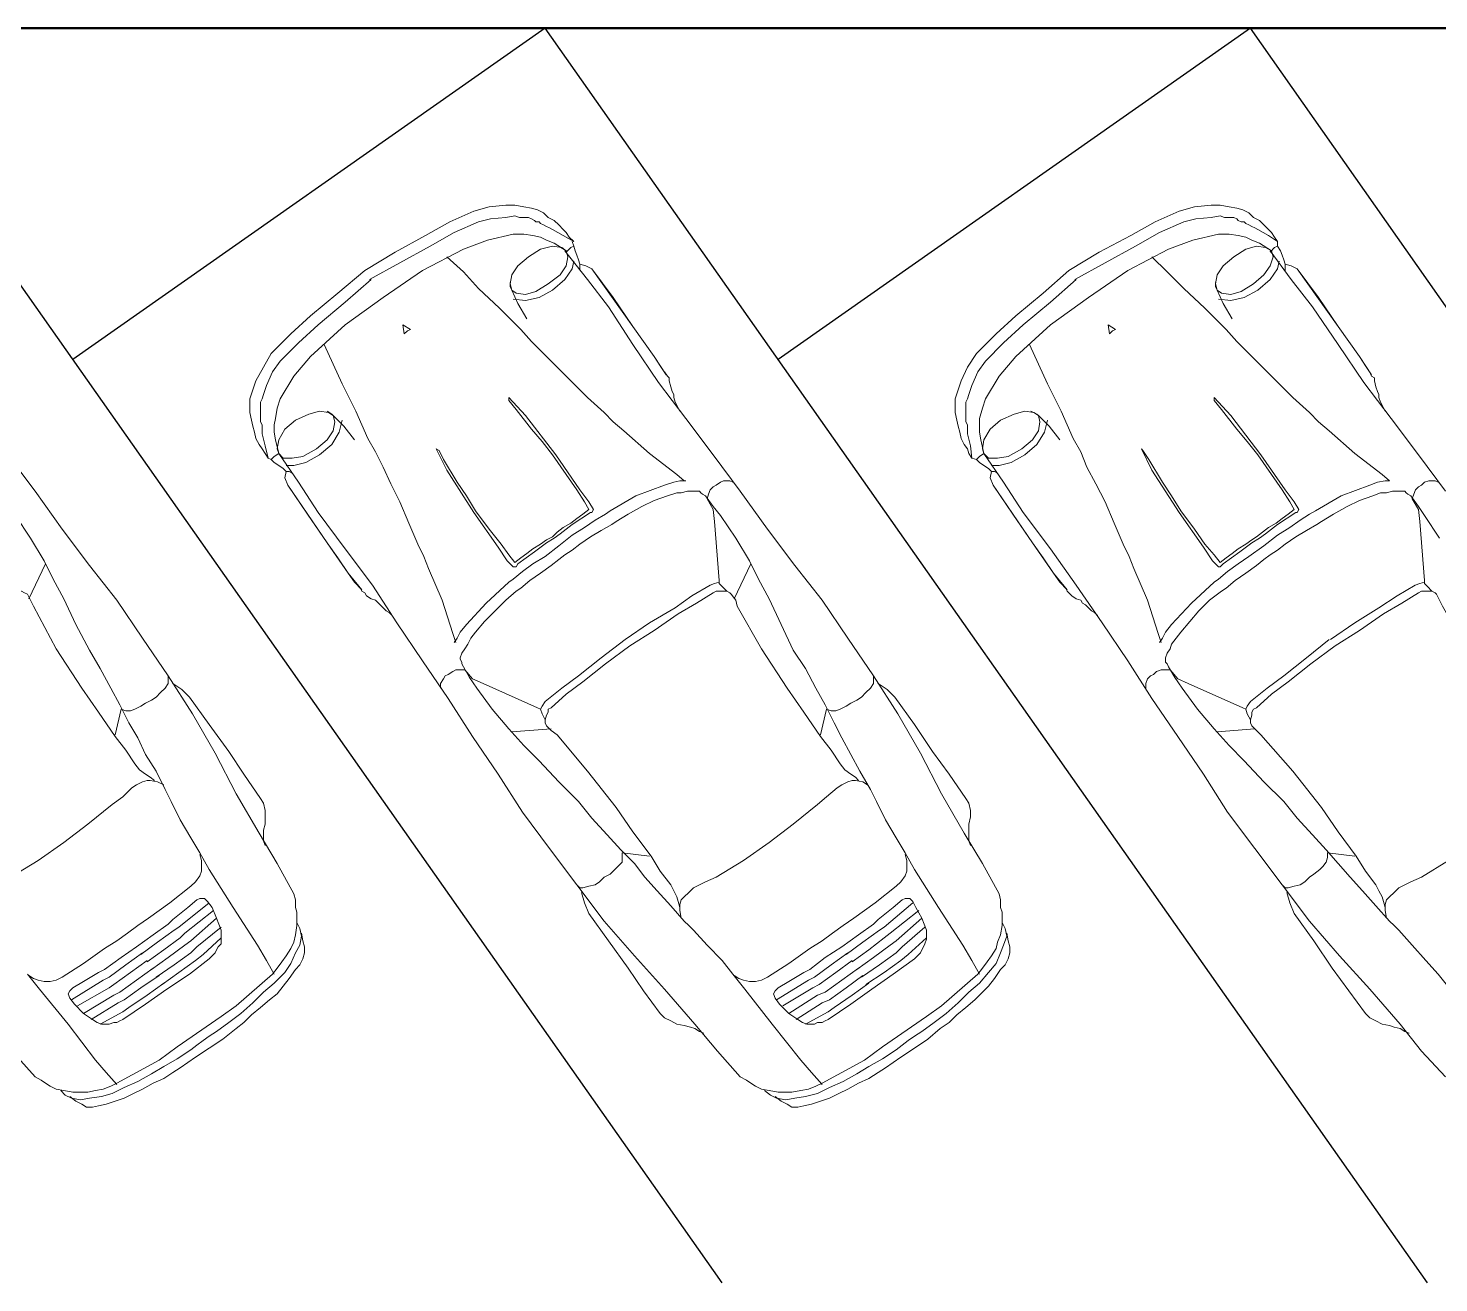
# Model space of a CAD drawing. Header units: metres. Extents: x -24.2 to 51.5, y -28.6 to 30.1.
# Drawn here: x -6.17 to -0.55, y -22.65 to -17.65 of the extents above; entities that cross this region are included whole.
import ezdxf

# ---------------------------------------------------------------- set-up
doc = ezdxf.new("R2010")
doc.units = ezdxf.units.M
for name, color, linetype in [('GF-BLACK', 250, 'Continuous'), ('GF-DARKGRAY', 8, 'Continuous'), ('GF-GRAY', 8, 'Continuous')]:
    doc.layers.add(name, color=color, linetype=linetype)

msp = doc.modelspace()

# ---------------------------------------------------------------- linework, layer by layer
at = {"layer": 'GF-BLACK', "lineweight": 50, "true_color": 0x000000}
msp.add_line((-9.7335, -17.6507), (11.0973, -17.6507), dxfattribs=at)
at = {"layer": 'GF-DARKGRAY', "lineweight": 25, "true_color": 0x767676}
for p, q in [((-3.4034, -22.6533), (-6.9215, -17.6507)), ((-4.1095, -17.6507), (-5.9922, -18.9723)), ((-0.5914, -22.6533), (-4.1095, -17.6507)), ((-1.2974, -17.6507), (-3.1801, -18.9723)), ((2.2146, -22.6533), (-1.2974, -17.6507))]:
    msp.add_line(p, q, dxfattribs=at)
at = {"layer": 'GF-GRAY', "lineweight": 13, "true_color": 0x808080}
for p, q in [((-3.5845, -19.4309), (-3.5543, -19.455)), ((-0.7724, -19.4309), (-0.7422, -19.455)), ((-3.4638, -19.5274), (-3.4577, -19.5093)), ((-0.6517, -19.5274), (-0.6457, -19.5093)), ((-6.1008, -19.7869), (-6.1672, -19.9257)), ((-3.2888, -19.7869), (-3.3551, -19.9257)), ((-4.4776, -20.0645), (-4.4655, -20.1007)), ((-1.6655, -20.0645), (-1.6534, -20.1007)), ((-4.2422, -20.4567), (-4.0853, -20.4447)), ((-1.4302, -20.4567), (-1.2793, -20.4447))]:
    msp.add_line(p, q, dxfattribs=at)
for points in [[(-4.8275, -18.6162), (-4.7069, -18.5438), (-4.5862, -18.4774), (-4.4896, -18.4231), (-4.3931, -18.3809), (-4.3327, -18.3628), (-4.2663, -18.3568), (-4.2301, -18.3568), (-4.1939, -18.3628), (-4.1638, -18.3688), (-4.1396, -18.3749), (-4.1155, -18.3869), (-4.0974, -18.405), (-4.0732, -18.4171), (-4.0551, -18.4352), (-4.037, -18.4533), (-4.025, -18.4654), (-4.0129, -18.4835), (-3.9948, -18.5016)], [(-2.0215, -18.6162), (-1.9008, -18.5438), (-1.7741, -18.4774), (-1.6776, -18.4231), (-1.581, -18.3809), (-1.5207, -18.3628), (-1.4543, -18.3568), (-1.4181, -18.3568), (-1.3819, -18.3628), (-1.3517, -18.3688), (-1.3276, -18.3749), (-1.3034, -18.3869), (-1.2853, -18.405), (-1.2612, -18.4171), (-1.2431, -18.4352), (-1.225, -18.4533), (-1.2129, -18.4654), (-1.2009, -18.4835), (-1.1888, -18.5016)], [(-4.8094, -18.6524), (-4.6888, -18.5861), (-4.5681, -18.5197), (-4.4715, -18.4654), (-4.375, -18.4231), (-4.3267, -18.4111), (-4.2663, -18.405), (-4.2301, -18.399), (-4.212, -18.405)], [(-4.212, -18.405), (-4.2, -18.405), (-4.1879, -18.405), (-4.1758, -18.405), (-4.1638, -18.4111), (-4.1517, -18.4171), (-4.1457, -18.4231), (-4.1336, -18.4231), (-4.1276, -18.4292), (-4.1155, -18.4352), (-4.1034, -18.4412), (-4.0913, -18.4473), (-4.0793, -18.4533), (-4.037, -18.4774), (-3.9948, -18.5016)], [(-1.9974, -18.6524), (-1.8767, -18.5861), (-1.756, -18.5197), (-1.6595, -18.4654), (-1.5629, -18.4231), (-1.5146, -18.4111), (-1.4543, -18.405), (-1.4181, -18.399), (-1.4, -18.405)], [(-1.4, -18.405), (-1.3879, -18.405), (-1.3758, -18.405), (-1.3638, -18.405), (-1.3517, -18.4111), (-1.3457, -18.4171), (-1.3336, -18.4231), (-1.3215, -18.4231), (-1.3155, -18.4292), (-1.3034, -18.4352), (-1.2914, -18.4412), (-1.2793, -18.4473), (-1.2672, -18.4533), (-1.225, -18.4774), (-1.1888, -18.5016)], [(-4.7551, -18.7249), (-4.5982, -18.6162), (-4.4353, -18.5318), (-4.3388, -18.4955), (-4.2362, -18.4714), (-4.1939, -18.4714), (-4.1577, -18.4774), (-4.1276, -18.4835), (-4.1034, -18.4955), (-4.0732, -18.5076), (-4.025, -18.5378)], [(-4.0008, -18.5016), (-3.9948, -18.5197), (-4.0069, -18.5257), (-4.025, -18.5438)], [(-1.9431, -18.7249), (-1.7862, -18.6162), (-1.6233, -18.5318), (-1.5267, -18.4955), (-1.4241, -18.4714), (-1.3819, -18.4714), (-1.3457, -18.4774), (-1.3155, -18.4835), (-1.2914, -18.4955), (-1.2612, -18.5076), (-1.2129, -18.5378)], [(-1.1888, -18.5016), (-1.1888, -18.5197), (-1.2009, -18.5257), (-1.219, -18.5438)], [(-4.031, -18.5378), (-3.9405, -18.6524), (-3.856, -18.7611), (-3.7595, -18.9119), (-3.6569, -19.0628), (-3.5482, -19.2076), (-3.4396, -19.3524), (-3.331, -19.4973), (-3.2224, -19.6481), (-3.1138, -19.793), (-3.0051, -19.9317), (-2.9026, -20.0826), (-2.8, -20.2335), (-2.7034, -20.3843), (-2.6129, -20.5412), (-2.5284, -20.7042), (-2.4379, -20.861), (-2.3655, -20.9817), (-2.2991, -21.1024), (-2.2931, -21.1266), (-2.2931, -21.1567), (-2.2871, -21.1748), (-2.2871, -21.199), (-2.2871, -21.2291), (-2.2931, -21.2654), (-2.3052, -21.2955), (-2.3112, -21.3197), (-2.3293, -21.3498), (-2.3474, -21.374), (-2.3655, -21.3981), (-2.3836, -21.4223), (-2.5284, -21.549), (-2.5888, -21.5912), (-2.7638, -21.7119), (-2.8362, -21.7662), (-3.0051, -21.8567), (-3.0293, -21.8688), (-3.0595, -21.8809), (-3.0896, -21.8869), (-3.1258, -21.8929), (-3.156, -21.8929), (-3.1801, -21.8929), (-3.2164, -21.8869), (-3.2465, -21.8809), (-3.2707, -21.8688), (-3.2888, -21.8567), (-3.3069, -21.8447), (-3.331, -21.8326), (-3.4215, -21.73), (-3.512, -21.6214), (-3.6327, -21.4826), (-3.7534, -21.3498), (-3.8741, -21.211), (-3.9827, -21.0662), (-4.0913, -20.9214), (-4.2, -20.7766), (-4.2965, -20.6257), (-4.3991, -20.4748), (-4.4957, -20.324), (-4.5982, -20.1731), (-4.7008, -20.0223), (-4.7974, -19.8714), (-4.906, -19.7266), (-5.0146, -19.5817), (-5.0931, -19.4611), (-5.1715, -19.3464)], [(-3.9948, -18.5197), (-3.9888, -18.5378), (-3.9827, -18.5559), (-3.9767, -18.574), (-3.9707, -18.5921), (-3.9707, -18.6042), (-3.9707, -18.6162)], [(-1.219, -18.5378), (-1.1345, -18.6524), (-1.05, -18.7611), (-0.9474, -18.9119), (-0.8448, -19.0628), (-0.7362, -19.2076), (-0.6276, -19.3524), (-0.519, -19.4973)], [(-1.1888, -18.5197), (-1.1767, -18.5378), (-1.1707, -18.5559), (-1.1646, -18.574), (-1.1586, -18.5921), (-1.1586, -18.6042), (-1.1586, -18.6162)], [(-4.5017, -18.5619), (-4.4353, -18.6223), (-4.375, -18.6887), (-4.2905, -18.7671), (-4.206, -18.8516), (-4.1638, -18.8999), (-4.1155, -18.9481), (-4.0612, -19.0024), (-4.0069, -19.0568), (-3.9405, -19.1231), (-3.8741, -19.1835), (-3.8379, -19.2197), (-3.7957, -19.2559), (-3.6931, -19.3464), (-3.5845, -19.4309)], [(-4.2362, -18.7309), (-4.1879, -18.7369), (-4.1336, -18.7249), (-4.0793, -18.6947), (-4.031, -18.6524), (-4.0008, -18.6102), (-3.9948, -18.58)], [(-3.9707, -18.5921), (-3.9465, -18.5981), (-3.9224, -18.6102)], [(-3.9224, -18.6102), (-3.7595, -18.8395), (-3.675, -18.9602), (-3.6267, -19.0326)], [(-3.9224, -18.6102), (-3.8379, -18.7249), (-3.7595, -18.8395), (-3.7172, -18.8999), (-3.675, -18.9602), (-3.6508, -18.9964), (-3.6267, -19.0326)], [(-1.6896, -18.5619), (-1.6293, -18.6223), (-1.5629, -18.6887), (-1.4784, -18.7671), (-1.394, -18.8516), (-1.3517, -18.8999), (-1.3034, -18.9481), (-1.2491, -19.0024), (-1.1948, -19.0568), (-1.1284, -19.1231), (-1.0621, -19.1835), (-1.0259, -19.2197), (-0.9836, -19.2559), (-0.881, -19.3464), (-0.7724, -19.4309)], [(-1.4241, -18.7309), (-1.3759, -18.7369), (-1.3215, -18.7249), (-1.2672, -18.6947), (-1.219, -18.6524), (-1.1888, -18.6102), (-1.1827, -18.58)], [(-1.1586, -18.5921), (-1.1345, -18.5981), (-1.1103, -18.6102)], [(-1.1103, -18.6102), (-0.9474, -18.8395), (-0.8629, -18.9602), (-0.8146, -19.0326)], [(-1.1103, -18.6102), (-1.0259, -18.7249), (-0.9474, -18.8395), (-0.9052, -18.8999), (-0.8629, -18.9602), (-0.8388, -18.9964), (-0.8146, -19.0326)], [(-4.8275, -18.6162), (-4.9362, -18.7068), (-5.0448, -18.7973), (-5.1232, -18.8697), (-5.2017, -18.9481), (-5.2319, -19.0024), (-5.262, -19.0568), (-5.2741, -19.093), (-5.2862, -19.1292), (-5.2862, -19.1593), (-5.2862, -19.1835), (-5.2801, -19.2136), (-5.2741, -19.2378), (-5.2681, -19.2619), (-5.262, -19.2861), (-5.25, -19.3102), (-5.2379, -19.3283), (-5.2258, -19.3464), (-5.2138, -19.3645)], [(-4.8034, -18.6524), (-4.906, -18.743), (-5.0146, -18.8335), (-5.0931, -18.9059), (-5.1655, -18.9783), (-5.1956, -19.0205), (-5.2198, -19.0749), (-5.2319, -19.1111), (-5.2379, -19.1292)], [(-4.2482, -18.6645), (-4.2482, -18.6826), (-4.2422, -18.6947), (-4.2181, -18.749), (-4.1819, -18.8093)], [(-2.0215, -18.6162), (-2.1241, -18.7068), (-2.2327, -18.7973), (-2.3112, -18.8697), (-2.3896, -18.9481), (-2.4258, -19.0024), (-2.45, -19.0568), (-2.4621, -19.093), (-2.4741, -19.1292), (-2.4741, -19.1593), (-2.4741, -19.1835), (-2.4681, -19.2136), (-2.4621, -19.2378), (-2.456, -19.2619), (-2.45, -19.2861), (-2.4379, -19.3102), (-2.4258, -19.3283), (-2.4198, -19.3464), (-2.4077, -19.3645)], [(-1.9914, -18.6524), (-2.094, -18.743), (-2.2026, -18.8335), (-2.281, -18.9059), (-2.3534, -18.9783), (-2.3836, -19.0205), (-2.4077, -19.0749), (-2.4198, -19.1111), (-2.4258, -19.1292)], [(-1.4362, -18.6645), (-1.4362, -18.6826), (-1.4302, -18.6947), (-1.406, -18.749), (-1.3698, -18.8093)], [(-4.7551, -18.7249), (-4.906, -18.8335), (-5.0448, -18.9602), (-5.1112, -19.0386), (-5.1655, -19.1292), (-5.1775, -19.1654), (-5.1836, -19.2076), (-5.1896, -19.2317), (-5.1896, -19.2619), (-5.1836, -19.2921), (-5.1715, -19.3464)], [(-1.9431, -18.7249), (-2.0939, -18.8335), (-2.2327, -18.9602), (-2.2991, -19.0386), (-2.3534, -19.1292), (-2.3655, -19.1654), (-2.3776, -19.2076), (-2.3776, -19.2317), (-2.3776, -19.2619), (-2.3715, -19.2921), (-2.3595, -19.3464)], [(-4.6767, -18.8335), (-4.6465, -18.8516), (-4.6586, -18.8576)], [(-4.6767, -18.8335), (-4.6707, -18.8697), (-4.6586, -18.8576)], [(-1.8646, -18.8335), (-1.8345, -18.8516), (-1.8465, -18.8576)], [(-1.8646, -18.8335), (-1.8586, -18.8697), (-1.8465, -18.8576)], [(-4.9905, -18.9119), (-4.9543, -18.9904), (-4.9181, -19.0688), (-4.8638, -19.1774), (-4.8155, -19.2861), (-4.7853, -19.3404), (-4.7551, -19.4007), (-4.725, -19.4671), (-4.6888, -19.5395), (-4.6525, -19.624), (-4.6163, -19.7085), (-4.5922, -19.7567), (-4.5741, -19.805), (-4.5198, -19.9317), (-4.4775, -20.0645)], [(-2.1784, -18.9119), (-2.1422, -18.9904), (-2.106, -19.0688), (-2.0517, -19.1774), (-2.0034, -19.2861), (-1.9733, -19.3404), (-1.9491, -19.4007), (-1.9129, -19.4671), (-1.8767, -19.5395), (-1.8405, -19.624), (-1.8043, -19.7085), (-1.7802, -19.7567), (-1.7621, -19.805), (-1.7077, -19.9317), (-1.6655, -20.0645)], [(-3.6327, -19.0205), (-3.6207, -19.0386), (-3.6146, -19.0447), (-3.6146, -19.0567), (-3.6086, -19.0809), (-3.6026, -19.099), (-3.5965, -19.1111), (-3.5965, -19.1231), (-3.5905, -19.1412), (-3.5845, -19.1533), (-3.5784, -19.1654), (-3.5724, -19.1774)], [(-0.8207, -19.0205), (-0.8146, -19.0386), (-0.8026, -19.0447), (-0.8026, -19.0567), (-0.7965, -19.0809), (-0.7905, -19.099), (-0.7845, -19.1111), (-0.7845, -19.1231), (-0.7784, -19.1412), (-0.7724, -19.1533), (-0.7664, -19.1654), (-0.7603, -19.1774)], [(-5.2379, -19.1292), (-5.2439, -19.1412), (-5.2439, -19.1533), (-5.2439, -19.1654), (-5.2439, -19.1774), (-5.2439, -19.1835), (-5.2439, -19.1955), (-5.2439, -19.2076), (-5.2439, -19.2197), (-5.2379, -19.2317), (-5.2379, -19.2438), (-5.2379, -19.2559), (-5.2379, -19.268), (-5.2258, -19.3162), (-5.2138, -19.3645)], [(-4.9784, -19.1774), (-4.9603, -19.1895), (-4.9543, -19.1955), (-4.912, -19.2378), (-4.8698, -19.2921)], [(-4.2543, -19.1231), (-4.1879, -19.1955), (-4.0672, -19.3524), (-3.9707, -19.4912), (-3.9345, -19.5395), (-3.9164, -19.5697), (-3.9224, -19.5817), (-3.9284, -19.5817), (-4.0008, -19.63), (-4.0491, -19.6662), (-4.0732, -19.6843)], [(-4.2543, -19.1231), (-4.2543, -19.1352), (-4.2241, -19.1714), (-4.1638, -19.2499), (-4.1215, -19.2981), (-4.0793, -19.3524), (-4.025, -19.4309), (-3.9827, -19.4912), (-3.9526, -19.5395), (-3.9345, -19.5697), (-3.9586, -19.5878), (-3.9827, -19.6059), (-4.0069, -19.624), (-4.037, -19.6421), (-4.0612, -19.6602), (-4.0793, -19.6783)], [(-2.4258, -19.1292), (-2.4319, -19.1412), (-2.4319, -19.1533), (-2.4319, -19.1654), (-2.4319, -19.1774), (-2.4319, -19.1835), (-2.4319, -19.1955), (-2.4319, -19.2076), (-2.4319, -19.2197), (-2.4258, -19.2317), (-2.4258, -19.2438), (-2.4258, -19.2559), (-2.4258, -19.268), (-2.4138, -19.3162), (-2.4077, -19.3645)], [(-2.1724, -19.1774), (-2.1483, -19.1895), (-2.1422, -19.1955), (-2.1, -19.2378), (-2.0577, -19.2921)], [(-1.4422, -19.1231), (-1.3758, -19.1955), (-1.2552, -19.3524), (-1.1586, -19.4912), (-1.1224, -19.5395), (-1.1043, -19.5697), (-1.1103, -19.5817), (-1.1164, -19.5817), (-1.1888, -19.63), (-1.2371, -19.6662), (-1.2612, -19.6843)], [(-1.4422, -19.1231), (-1.4422, -19.1352), (-1.4121, -19.1714), (-1.3517, -19.2499), (-1.3095, -19.2981), (-1.2672, -19.3524), (-1.2129, -19.4309), (-1.1707, -19.4912), (-1.1405, -19.5395), (-1.1224, -19.5697), (-1.1465, -19.5878), (-1.1707, -19.6059), (-1.1948, -19.624), (-1.225, -19.6421), (-1.2491, -19.6602), (-1.2733, -19.6783)], [(-4.9181, -19.2136), (-4.9301, -19.2619), (-4.9603, -19.3102)], [(-2.106, -19.2136), (-2.1181, -19.2619), (-2.1483, -19.3102)], [(-5.2138, -19.3645), (-5.2017, -19.3705), (-5.1896, -19.3585), (-5.1715, -19.3464)], [(-5.0629, -19.3826), (-5.0086, -19.3524), (-4.9603, -19.3102)], [(-4.5439, -19.3283), (-4.5017, -19.4128), (-4.3931, -19.5817), (-4.2965, -19.7205), (-4.2603, -19.7748), (-4.2362, -19.799), (-4.2241, -19.799), (-4.2181, -19.7869), (-4.1517, -19.7386), (-4.1034, -19.7024), (-4.0732, -19.6843)], [(-4.5439, -19.3283), (-4.5319, -19.3343), (-4.5138, -19.3705), (-4.4595, -19.4611), (-4.4232, -19.5154), (-4.387, -19.5757), (-4.3327, -19.6481), (-4.2845, -19.7085), (-4.2543, -19.7507), (-4.2301, -19.7809), (-4.206, -19.7628), (-4.1819, -19.7447), (-4.1577, -19.7266), (-4.1276, -19.7085), (-4.1034, -19.6904), (-4.0793, -19.6783)], [(-2.4077, -19.3645), (-2.3896, -19.3705), (-2.3776, -19.3585), (-2.3595, -19.3464)], [(-0.519, -21.8326), (-0.6155, -21.73), (-0.7, -21.6214), (-0.8207, -21.4826), (-0.9414, -21.3498), (-1.0621, -21.211), (-1.1707, -21.0662), (-1.2793, -20.9214), (-1.3879, -20.7766), (-1.4845, -20.6257), (-1.5871, -20.4748), (-1.6896, -20.324), (-1.7862, -20.1731), (-1.8888, -20.0223), (-1.9914, -19.8714), (-2.0939, -19.7266), (-2.2026, -19.5817), (-2.281, -19.4611), (-2.3595, -19.3464)], [(-2.2508, -19.3826), (-2.1965, -19.3524), (-2.1483, -19.3102)], [(-1.7319, -19.3283), (-1.6896, -19.4128), (-1.581, -19.5817), (-1.4845, -19.7205), (-1.4483, -19.7748), (-1.4241, -19.799), (-1.4181, -19.799), (-1.406, -19.7869), (-1.3396, -19.7386), (-1.2914, -19.7024), (-1.2612, -19.6843)], [(-1.7319, -19.3283), (-1.7259, -19.3343), (-1.7017, -19.3705), (-1.6474, -19.4611), (-1.6112, -19.5154), (-1.575, -19.5757), (-1.5207, -19.6481), (-1.4784, -19.7085), (-1.4422, -19.7507), (-1.4181, -19.7809), (-1.394, -19.7628), (-1.3698, -19.7447), (-1.3457, -19.7266), (-1.3155, -19.7085), (-1.2914, -19.6904), (-1.2733, -19.6783)], [(-6.2517, -19.3524), (-6.1431, -19.4973), (-6.0344, -19.6481), (-5.9258, -19.793), (-5.8172, -19.9317), (-5.7146, -20.0826), (-5.612, -20.2335), (-5.5155, -20.3843), (-5.425, -20.5412), (-5.3405, -20.7042), (-5.25, -20.861), (-5.1775, -20.9817), (-5.1112, -21.1024), (-5.1051, -21.1266), (-5.1051, -21.1567), (-5.0991, -21.1748), (-5.0991, -21.199), (-5.0991, -21.2291), (-5.1051, -21.2654), (-5.1112, -21.2955), (-5.1232, -21.3197), (-5.1413, -21.3498), (-5.1594, -21.374), (-5.1775, -21.3981), (-5.1956, -21.4223), (-5.3405, -21.549), (-5.4008, -21.5912), (-5.5758, -21.7119), (-5.6482, -21.7662), (-5.8172, -21.8567), (-5.8413, -21.8688), (-5.8715, -21.8809), (-5.9017, -21.8869), (-5.9319, -21.8929), (-5.962, -21.8929), (-5.9922, -21.8929), (-6.0284, -21.8869), (-6.0586, -21.8809), (-6.0827, -21.8688), (-6.1008, -21.8567), (-6.1189, -21.8447), (-6.1431, -21.8326), (-6.2336, -21.73)], [(-5.2017, -19.3705), (-5.1896, -19.3826), (-5.1715, -19.3947), (-5.1534, -19.4067), (-5.1413, -19.4188), (-5.1293, -19.4188), (-5.1172, -19.4249)], [(-5.0629, -19.3826), (-5.1112, -19.3947), (-5.1413, -19.3947)], [(-2.3896, -19.3705), (-2.3776, -19.3826), (-2.3595, -19.3947), (-2.3414, -19.4067), (-2.3293, -19.4188), (-2.3172, -19.4188), (-2.3052, -19.4249)], [(-2.2508, -19.3826), (-2.2991, -19.3947), (-2.3293, -19.3947)], [(-5.1413, -19.4188), (-5.1474, -19.443), (-5.1353, -19.4731)], [(-3.5482, -19.455), (-3.5724, -19.455), (-3.5965, -19.4611), (-3.6327, -19.4731), (-3.7474, -19.5154), (-3.85, -19.5757), (-3.8681, -19.5878), (-3.9103, -19.6119), (-3.9526, -19.6421), (-4.0008, -19.6723), (-4.0551, -19.7145)], [(-3.3612, -19.4611), (-3.3732, -19.455), (-3.3853, -19.455), (-3.3974, -19.455), (-3.4095, -19.4611), (-3.4276, -19.4731), (-3.4396, -19.4792), (-3.4517, -19.4912), (-3.4577, -19.5093)], [(-2.3293, -19.4188), (-2.3353, -19.443), (-2.3233, -19.4731)], [(-0.7422, -19.455), (-0.7603, -19.455), (-0.7905, -19.4611), (-0.8207, -19.4731), (-0.9353, -19.5154), (-1.0379, -19.5757), (-1.0621, -19.5878), (-1.0983, -19.6119), (-1.1405, -19.6421), (-1.1888, -19.6723), (-1.2431, -19.7145)], [(-0.5491, -19.4611), (-0.5612, -19.455), (-0.5733, -19.455), (-0.5853, -19.455), (-0.6034, -19.4611), (-0.6155, -19.4731), (-0.6276, -19.4792), (-0.6396, -19.4912), (-0.6457, -19.5093)], [(-5.1353, -19.4731), (-4.9784, -19.7024), (-4.8939, -19.8231), (-4.8396, -19.8895)], [(-5.1353, -19.4731), (-5.0569, -19.5878), (-4.9784, -19.7024), (-4.9362, -19.7628), (-4.8939, -19.8231), (-4.8698, -19.8593), (-4.8396, -19.8895)], [(-3.4698, -19.5154), (-3.4819, -19.5093), (-3.4879, -19.5033), (-3.4939, -19.4973), (-3.506, -19.4973), (-3.5241, -19.4973), (-3.5422, -19.4973), (-3.5664, -19.5033), (-3.5845, -19.5033), (-3.6207, -19.5154), (-3.675, -19.5335), (-3.7232, -19.5576), (-3.7776, -19.5878), (-3.8258, -19.6179), (-3.8439, -19.63), (-3.8862, -19.6542), (-3.9284, -19.6783), (-3.9707, -19.7085), (-4.0008, -19.7326), (-4.031, -19.7507)], [(-2.3776, -21.4223), (-2.4077, -21.3679), (-2.4439, -21.3076), (-2.5405, -21.1567), (-2.637, -21.0059), (-2.6733, -20.9395), (-2.7095, -20.8792), (-2.7517, -20.8067), (-2.7879, -20.7343), (-2.8, -20.7102), (-2.812, -20.686), (-2.8543, -20.6136), (-2.8905, -20.5473), (-2.9267, -20.4809), (-2.9569, -20.4205), (-2.9931, -20.3481), (-3.0293, -20.2817), (-3.0715, -20.2033), (-3.1198, -20.1309), (-3.1681, -20.0283), (-3.2164, -19.9257), (-3.2586, -19.8473), (-3.2948, -19.7749), (-3.3491, -19.6843), (-3.4095, -19.5938), (-3.4396, -19.5576), (-3.4698, -19.5154)], [(-2.3233, -19.4731), (-2.1664, -19.7024), (-2.0819, -19.8231), (-2.0276, -19.8895)], [(-2.3233, -19.4731), (-2.2448, -19.5878), (-2.1664, -19.7024), (-2.1241, -19.7628), (-2.0819, -19.8231), (-2.0577, -19.8593), (-2.0276, -19.8895)], [(-0.6578, -19.5154), (-0.6698, -19.5093), (-0.6759, -19.5033), (-0.6819, -19.4973), (-0.694, -19.4973), (-0.7121, -19.4973), (-0.7302, -19.4973), (-0.7543, -19.5033), (-0.7784, -19.5033), (-0.8086, -19.5154), (-0.8629, -19.5335), (-0.9112, -19.5576), (-0.9655, -19.5878), (-1.0138, -19.6179), (-1.0319, -19.63), (-1.0741, -19.6542), (-1.1164, -19.6783), (-1.1586, -19.7085), (-1.1888, -19.7326), (-1.219, -19.7507)], [(-0.5431, -19.6843), (-0.6034, -19.5938), (-0.6276, -19.5576), (-0.6578, -19.5154)], [(-3.3853, -19.8955), (-3.4034, -19.8774), (-3.4155, -19.8654), (-3.4155, -19.8533), (-3.4336, -19.618), (-3.4396, -19.5697), (-3.4638, -19.5274)], [(-0.5733, -19.8955), (-0.5914, -19.8774), (-0.6034, -19.8654), (-0.6034, -19.8533), (-0.6215, -19.618), (-0.6276, -19.5697), (-0.6517, -19.5274)], [(-5.1896, -21.4223), (-5.2198, -21.3679), (-5.256, -21.3076), (-5.3525, -21.1567), (-5.4491, -21.0059), (-5.4853, -20.9395), (-5.5215, -20.8792), (-5.5638, -20.8067), (-5.6, -20.7343), (-5.612, -20.7102), (-5.6241, -20.686), (-5.6603, -20.6136), (-5.7025, -20.5473), (-5.7327, -20.4809), (-5.7689, -20.4205), (-5.8051, -20.3481), (-5.8413, -20.2817), (-5.8836, -20.2033), (-5.9258, -20.1309), (-5.9801, -20.0283), (-6.0284, -19.9257), (-6.0706, -19.8473), (-6.1068, -19.7749), (-6.1612, -19.6843), (-6.2215, -19.5938)], [(-4.2543, -19.8593), (-4.2362, -19.8473), (-4.2, -19.8171), (-4.1577, -19.7869), (-4.1095, -19.7567), (-4.0551, -19.7145)], [(-1.4422, -19.8593), (-1.4241, -19.8473), (-1.3879, -19.8171), (-1.3457, -19.7869), (-1.3034, -19.7567), (-1.2431, -19.7145)], [(-4.4353, -20.1973), (-4.4413, -20.1852), (-4.4413, -20.1792), (-4.4474, -20.1671), (-4.4474, -20.1611), (-4.4413, -20.1429), (-4.4293, -20.1248), (-4.4172, -20.1067), (-4.4051, -20.0826), (-4.387, -20.0585), (-4.3508, -20.0162), (-4.3086, -19.974), (-4.2663, -19.9317), (-4.2241, -19.8955), (-4.206, -19.8835), (-4.1698, -19.8533), (-4.1276, -19.8231), (-4.0853, -19.793), (-4.0551, -19.7688), (-4.031, -19.7507)], [(-1.6233, -20.1973), (-1.6293, -20.1852), (-1.6353, -20.1792), (-1.6353, -20.1671), (-1.6353, -20.1611), (-1.6293, -20.1429), (-1.6172, -20.1248), (-1.6112, -20.1067), (-1.5931, -20.0826), (-1.575, -20.0585), (-1.5388, -20.0162), (-1.5026, -19.974), (-1.4603, -19.9317), (-1.4121, -19.8955), (-1.394, -19.8835), (-1.3577, -19.8533), (-1.3155, -19.8231), (-1.2733, -19.793), (-1.2431, -19.7688), (-1.219, -19.7507)], [(-5.6663, -20.6498), (-5.6844, -20.6378), (-5.7025, -20.6257), (-5.7267, -20.6076), (-5.7448, -20.5835), (-5.781, -20.5291), (-5.8232, -20.4748), (-5.8896, -20.3783), (-5.956, -20.2817), (-6.0586, -20.1248), (-6.1491, -19.9559), (-6.1612, -19.9317), (-6.1732, -19.9076), (-6.1853, -19.9016), (-6.1974, -19.8955), (-6.2094, -19.8955), (-6.2275, -19.8955), (-6.2396, -19.8955), (-6.2517, -19.9016), (-6.3181, -19.9438), (-6.3905, -19.986), (-6.487, -20.0524), (-6.5836, -20.1128)], [(-4.8457, -19.8835), (-4.8396, -19.8955), (-4.8276, -19.9016), (-4.8215, -19.9136), (-4.8034, -19.9257), (-4.7853, -19.9317), (-4.7732, -19.9438), (-4.7672, -19.9498), (-4.7551, -19.9619), (-4.7431, -19.974), (-4.731, -19.98), (-4.7189, -19.9921)], [(-4.2543, -19.8593), (-4.3448, -19.9438), (-4.4232, -20.0283)], [(-3.4155, -19.8593), (-3.4336, -19.8654), (-3.4517, -19.8714), (-3.5241, -19.9136), (-3.5905, -19.9619), (-3.6931, -20.0223), (-3.7896, -20.0886)], [(-2.8603, -20.6498), (-2.8724, -20.6378), (-2.8905, -20.6257), (-2.9146, -20.6076), (-2.9327, -20.5835), (-2.9689, -20.5291), (-3.0112, -20.4748), (-3.0776, -20.3783), (-3.1439, -20.2817), (-3.2465, -20.1248), (-3.3431, -19.9559), (-3.3491, -19.9317), (-3.3672, -19.9076), (-3.3732, -19.9016), (-3.3853, -19.8955), (-3.3974, -19.8955), (-3.4155, -19.8955), (-3.4276, -19.8955), (-3.4396, -19.9016), (-3.506, -19.9438), (-3.5784, -19.986), (-3.675, -20.0524), (-3.7715, -20.1128)], [(-2.0336, -19.8835), (-2.0276, -19.8955), (-2.0215, -19.9016), (-2.0095, -19.9136), (-1.9914, -19.9257), (-1.9733, -19.9317), (-1.9672, -19.9438), (-1.9552, -19.9498), (-1.9431, -19.9619), (-1.931, -19.974), (-1.919, -19.98), (-1.9069, -19.9921)], [(-1.4422, -19.8593), (-1.5327, -19.9438), (-1.6112, -20.0283)], [(-0.6034, -19.8593), (-0.6215, -19.8654), (-0.6397, -19.8714), (-0.7121, -19.9136), (-0.7845, -19.9619), (-0.881, -20.0223), (-0.9776, -20.0886)], [(-0.0483, -20.6498), (-0.0664, -20.6378), (-0.0784, -20.6257), (-0.1026, -20.6076), (-0.1207, -20.5835), (-0.1569, -20.5291), (-0.1991, -20.4748), (-0.2655, -20.3783), (-0.3319, -20.2817), (-0.4345, -20.1248), (-0.531, -19.9559), (-0.5431, -19.9317), (-0.5552, -19.9076), (-0.5612, -19.9016), (-0.5733, -19.8955), (-0.5853, -19.8955), (-0.6034, -19.8955), (-0.6155, -19.8955), (-0.6276, -19.9016), (-0.694, -19.9438), (-0.7664, -19.986), (-0.8629, -20.0524), (-0.9595, -20.1128)], [(-4.4715, -20.1007), (-4.4594, -20.0826), (-4.4474, -20.0585), (-4.4232, -20.0283)], [(-1.6595, -20.1007), (-1.6474, -20.0826), (-1.6353, -20.0585), (-1.6112, -20.0283)], [(-4.1276, -20.3662), (-4.1215, -20.3542), (-4.1095, -20.336), (-4.0431, -20.2817), (-3.9767, -20.2335), (-3.8862, -20.1611), (-3.7896, -20.0886)], [(-3.5724, -21.1567), (-3.5784, -21.1326), (-3.5845, -21.1145), (-3.5965, -21.0904), (-3.6086, -21.0662), (-3.6508, -21.0119), (-3.687, -20.9516), (-3.7595, -20.855), (-3.8258, -20.7585), (-3.9405, -20.6136), (-4.0612, -20.4688), (-4.0853, -20.4507), (-4.1034, -20.4326), (-4.1095, -20.4205), (-4.1095, -20.4085), (-4.1034, -20.3904), (-4.0974, -20.3783), (-4.0974, -20.3662), (-4.0853, -20.3602), (-4.025, -20.3059), (-3.9586, -20.2576), (-3.8681, -20.1852), (-3.7715, -20.1128)], [(-1.3155, -20.3662), (-1.3095, -20.3542), (-1.2974, -20.336), (-1.231, -20.2817), (-1.1646, -20.2335), (-1.0741, -20.1611), (-0.9836, -20.0886)], [(-0.7603, -21.1567), (-0.7664, -21.1326), (-0.7724, -21.1145), (-0.7845, -21.0904), (-0.7965, -21.0662), (-0.8388, -21.0119), (-0.875, -20.9516), (-0.9474, -20.855), (-1.0138, -20.7585), (-1.1284, -20.6136), (-1.2552, -20.4688), (-1.2733, -20.4507), (-1.2914, -20.4326), (-1.2974, -20.4205), (-1.2974, -20.4085), (-1.2914, -20.3904), (-1.2914, -20.3783), (-1.2853, -20.3662), (-1.2733, -20.3602), (-1.2129, -20.3059), (-1.1465, -20.2576), (-1.056, -20.1852), (-0.9595, -20.1128)], [(-5.612, -20.2335), (-5.612, -20.2455), (-5.612, -20.2636), (-5.6241, -20.2817), (-5.6422, -20.2998), (-5.6603, -20.3179), (-5.6784, -20.33), (-5.7025, -20.3421), (-5.7206, -20.3542), (-5.7448, -20.3662), (-5.7629, -20.3723), (-5.781, -20.3723), (-5.7991, -20.3662), (-5.8232, -20.4688)], [(-4.5258, -20.2817), (-4.5258, -20.2697), (-4.5258, -20.2636), (-4.5138, -20.2455), (-4.5077, -20.2335), (-4.4957, -20.2274), (-4.4776, -20.2154), (-4.4655, -20.2093), (-4.4474, -20.2093), (-4.4293, -20.2093)], [(-3.0051, -21.8628), (-3.0474, -21.8145), (-3.0896, -21.7662), (-3.2043, -21.6214), (-3.3129, -21.4826), (-3.3612, -21.4222), (-3.4034, -21.3679), (-3.4638, -21.3076), (-3.5181, -21.2472), (-3.5362, -21.2291), (-3.5543, -21.211), (-3.6086, -21.1507), (-3.6629, -21.0904), (-3.7112, -21.036), (-3.7534, -20.9817), (-3.8077, -20.9274), (-3.862, -20.8671), (-3.9224, -20.8007), (-3.9767, -20.7343), (-4.0551, -20.6559), (-4.1336, -20.5714), (-4.1939, -20.511), (-4.2543, -20.4447), (-4.3207, -20.3662), (-4.381, -20.2817), (-4.4112, -20.2395), (-4.4353, -20.1973)], [(-4.1095, -20.4085), (-4.1215, -20.3843), (-4.1276, -20.3662), (-4.1396, -20.3602), (-4.3569, -20.2636), (-4.3991, -20.2455), (-4.4293, -20.2093)], [(-2.8, -20.2335), (-2.8, -20.2455), (-2.8, -20.2636), (-2.812, -20.2817), (-2.8301, -20.2998), (-2.8483, -20.3179), (-2.8664, -20.33), (-2.8905, -20.3421), (-2.9086, -20.3542), (-2.9327, -20.3662), (-2.9508, -20.3723), (-2.9689, -20.3723), (-2.987, -20.3662), (-3.0112, -20.4688)], [(-1.7138, -20.2817), (-1.7138, -20.2697), (-1.7138, -20.2636), (-1.7077, -20.2455), (-1.6957, -20.2335), (-1.6836, -20.2274), (-1.6715, -20.2154), (-1.6534, -20.2093), (-1.6353, -20.2093), (-1.6172, -20.2093)], [(-0.5009, -21.4826), (-0.5491, -21.4222), (-0.5974, -21.3679), (-0.6517, -21.3076), (-0.706, -21.2472), (-0.7241, -21.2291), (-0.7422, -21.211), (-0.7965, -21.1507), (-0.8509, -21.0904), (-0.8991, -21.036), (-0.9474, -20.9817), (-0.9957, -20.9274), (-1.05, -20.8671), (-1.1103, -20.8007), (-1.1646, -20.7343), (-1.2431, -20.6559), (-1.3215, -20.5714), (-1.3819, -20.511), (-1.4422, -20.4447), (-1.5086, -20.3662), (-1.569, -20.2817), (-1.5991, -20.2395), (-1.6233, -20.1973)], [(-1.2974, -20.4085), (-1.3095, -20.3843), (-1.3155, -20.3662), (-1.3276, -20.3602), (-1.5448, -20.2636), (-1.5871, -20.2455), (-1.6172, -20.2093)], [(-5.5939, -20.2636), (-5.5577, -20.2878), (-5.5275, -20.3179), (-5.4491, -20.4266), (-5.3706, -20.5352), (-5.3103, -20.6257), (-5.2439, -20.7223), (-5.2319, -20.7404), (-5.2258, -20.7705), (-5.2258, -20.7947), (-5.2258, -20.8248), (-5.2319, -20.849), (-5.2319, -20.8731), (-5.2319, -20.8912), (-5.2258, -20.9093)], [(-2.7819, -20.2636), (-2.7457, -20.2878), (-2.7155, -20.3179), (-2.637, -20.4266), (-2.5646, -20.5352), (-2.4983, -20.6257), (-2.4319, -20.7223), (-2.4198, -20.7404), (-2.4138, -20.7705), (-2.4138, -20.7947), (-2.4198, -20.8248), (-2.4198, -20.849), (-2.4198, -20.8731), (-2.4198, -20.8912), (-2.4138, -20.9093)], [(-5.6301, -20.6679), (-5.6543, -20.6559), (-5.6844, -20.6498), (-5.6965, -20.6498), (-5.7146, -20.6559), (-5.7387, -20.6679), (-5.7569, -20.68), (-5.7931, -20.7162), (-5.8353, -20.7464), (-5.9319, -20.8248), (-6.0284, -20.8973)], [(-2.8241, -20.6679), (-2.8422, -20.6559), (-2.8724, -20.6498), (-2.8845, -20.6498), (-2.9026, -20.6559), (-2.9267, -20.6679), (-2.9448, -20.68), (-2.987, -20.7162), (-3.0233, -20.7464), (-3.1198, -20.8248), (-3.2164, -20.8973)], [(-6.3784, -21.199), (-6.3844, -21.1688), (-6.3844, -21.1447), (-6.3784, -21.1266), (-6.3663, -21.1145), (-6.3482, -21.0964), (-6.3241, -21.0783), (-6.2818, -21.0541), (-6.2396, -21.036), (-6.131, -20.9697), (-6.0284, -20.8973)], [(-3.5664, -21.199), (-3.5724, -21.1688), (-3.5724, -21.1447), (-3.5664, -21.1266), (-3.5543, -21.1145), (-3.5362, -21.0964), (-3.5181, -21.0783), (-3.4698, -21.0541), (-3.4276, -21.036), (-3.3189, -20.9697), (-3.2164, -20.8973)], [(-0.7543, -21.199), (-0.7603, -21.1688), (-0.7603, -21.1447), (-0.7543, -21.1266), (-0.7422, -21.1145), (-0.7241, -21.0964), (-0.706, -21.0783), (-0.6578, -21.0541), (-0.6155, -21.036), (-0.5069, -20.9697), (-0.4043, -20.8973)], [(-5.4853, -20.9455), (-5.4793, -20.9697), (-5.4793, -20.9878), (-5.4793, -21.0119), (-5.4853, -21.03), (-5.5034, -21.0541), (-5.5215, -21.0723), (-5.606, -21.1386), (-5.6905, -21.199), (-5.7327, -21.2291), (-5.775, -21.2593)], [(-3.9827, -21.0662), (-3.9707, -21.0783), (-3.9586, -21.0783), (-3.9345, -21.0723), (-3.9103, -21.0662), (-3.8922, -21.0541), (-3.8741, -21.036), (-3.85, -21.024), (-3.8319, -21.0059), (-3.8198, -20.9938), (-3.8017, -20.9757), (-3.8017, -20.9576), (-3.8017, -20.9395), (-3.6931, -20.9516)], [(-2.6733, -20.9455), (-2.6672, -20.9697), (-2.6672, -20.9878), (-2.6672, -21.0119), (-2.6733, -21.03), (-2.6914, -21.0541), (-2.7095, -21.0723), (-2.7939, -21.1386), (-2.8784, -21.199), (-2.9207, -21.2291), (-2.9629, -21.2593)], [(-1.1707, -21.0662), (-1.1586, -21.0783), (-1.1465, -21.0783), (-1.1224, -21.0723), (-1.0983, -21.0662), (-1.0802, -21.0541), (-1.0621, -21.036), (-1.044, -21.024), (-1.0198, -21.0059), (-1.0078, -20.9938), (-0.9957, -20.9757), (-0.9896, -20.9576), (-0.9896, -20.9395), (-0.881, -20.9516)], [(-5.7387, -21.3136), (-5.6724, -21.2654), (-5.612, -21.2231), (-5.5939, -21.205), (-5.5336, -21.1567), (-5.4974, -21.1266), (-5.4853, -21.1205)], [(-5.7206, -21.3438), (-5.6543, -21.2955), (-5.5879, -21.2472), (-5.5698, -21.2352), (-5.4491, -21.1386)], [(-5.4551, -21.1326), (-5.437, -21.1567), (-5.4189, -21.199), (-5.4008, -21.2472), (-5.4008, -21.2654), (-5.4008, -21.2835), (-5.4008, -21.3016), (-5.4129, -21.3136), (-5.4189, -21.3257), (-5.425, -21.3378), (-5.437, -21.3498), (-5.4491, -21.3619), (-5.5275, -21.4222), (-5.6181, -21.4826)], [(-5.4551, -21.1326), (-5.4672, -21.1205), (-5.4853, -21.1205)], [(-3.9646, -21.0964), (-3.9526, -21.1386), (-3.9345, -21.1809), (-3.856, -21.2895), (-3.7776, -21.3981), (-3.7172, -21.4886), (-3.6508, -21.5791), (-3.6327, -21.5972), (-3.6086, -21.6093), (-3.5845, -21.6214), (-3.5543, -21.6274), (-3.5301, -21.6335), (-3.512, -21.6395), (-3.4939, -21.6516), (-3.4758, -21.6576)], [(-2.9267, -21.3136), (-2.8603, -21.2654), (-2.8, -21.2231), (-2.7819, -21.205), (-2.7215, -21.1567), (-2.6853, -21.1266), (-2.6733, -21.1205)], [(-2.9086, -21.3438), (-2.8422, -21.2955), (-2.7758, -21.2472), (-2.7577, -21.2352), (-2.6431, -21.1386)], [(-2.6431, -21.1326), (-2.631, -21.1567), (-2.6069, -21.199), (-2.5888, -21.2472), (-2.5888, -21.2654), (-2.5888, -21.2835), (-2.5948, -21.3016), (-2.6008, -21.3136), (-2.6069, -21.3257), (-2.6129, -21.3378), (-2.625, -21.3498), (-2.637, -21.3619), (-2.7215, -21.4222), (-2.806, -21.4826)], [(-2.6431, -21.1326), (-2.6552, -21.1205), (-2.6733, -21.1205)], [(-1.1526, -21.0964), (-1.1405, -21.1386), (-1.1224, -21.1809), (-1.044, -21.2895), (-0.9715, -21.3981), (-0.9052, -21.4886), (-0.8388, -21.5791), (-0.8207, -21.5972), (-0.7965, -21.6093), (-0.7724, -21.6214), (-0.7422, -21.6274), (-0.7241, -21.6335), (-0.7, -21.6395), (-0.6819, -21.6516), (-0.6638, -21.6576)], [(-5.6965, -21.374), (-5.6301, -21.3257), (-5.5638, -21.2774), (-5.5456, -21.2593), (-5.431, -21.1688)], [(-5.6784, -21.4041), (-5.612, -21.3559), (-5.5456, -21.3076), (-5.5215, -21.2895), (-5.4189, -21.199)], [(-2.8845, -21.374), (-2.8181, -21.3257), (-2.7577, -21.2774), (-2.7336, -21.2593), (-2.6189, -21.1688)], [(-2.8664, -21.4041), (-2.8, -21.3559), (-2.7336, -21.3076), (-2.7095, -21.2895), (-2.6069, -21.199)], [(-5.6603, -21.4343), (-5.5879, -21.386), (-5.5215, -21.3378), (-5.4974, -21.3136), (-5.4008, -21.2352)], [(-5.0991, -21.2171), (-5.087, -21.2412), (-5.081, -21.2714), (-5.087, -21.3076), (-5.1051, -21.3378), (-5.1232, -21.38), (-5.1474, -21.4162), (-5.1896, -21.4585), (-5.2319, -21.4947), (-5.2741, -21.5369), (-5.3224, -21.5791), (-5.3706, -21.6154), (-5.4189, -21.6516), (-5.4491, -21.6697), (-5.4732, -21.6878)], [(-2.8483, -21.4343), (-2.7758, -21.386), (-2.7095, -21.3378), (-2.6853, -21.3136), (-2.5948, -21.2352)], [(-2.2871, -21.2171), (-2.275, -21.2412), (-2.2689, -21.2714), (-2.281, -21.3076), (-2.2931, -21.3378), (-2.3112, -21.38), (-2.3414, -21.4162), (-2.3776, -21.4585), (-2.4198, -21.4947), (-2.4621, -21.5369), (-2.5103, -21.5791), (-2.5586, -21.6154), (-2.6069, -21.6516), (-2.637, -21.6697), (-2.6612, -21.6878)], [(-6.1672, -21.4283), (-6.1491, -21.4404), (-6.131, -21.4464), (-6.1068, -21.4524), (-6.0827, -21.4524), (-6.0586, -21.4464), (-6.0344, -21.4343), (-5.95, -21.38), (-5.8655, -21.3197), (-5.8172, -21.2895), (-5.775, -21.2593)], [(-5.7387, -21.3136), (-5.7991, -21.3559), (-5.8655, -21.4041), (-5.8896, -21.4162), (-5.95, -21.4524), (-5.9922, -21.4766), (-6.0043, -21.4886), (-6.0103, -21.5007), (-6.0043, -21.5188), (-5.9862, -21.5429), (-5.95, -21.5791), (-5.9137, -21.6033), (-5.8956, -21.6154), (-5.8775, -21.6214), (-5.8594, -21.6214), (-5.8474, -21.6214), (-5.8293, -21.6154), (-5.8172, -21.6154), (-5.8051, -21.6093), (-5.7931, -21.6033), (-5.7025, -21.5429), (-5.6181, -21.4826)], [(-5.6362, -21.4645), (-5.5698, -21.4162), (-5.5034, -21.3679), (-5.4732, -21.3438), (-5.4008, -21.2774)], [(-5.081, -21.2593), (-5.075, -21.2895), (-5.0689, -21.3136), (-5.0689, -21.3378), (-5.075, -21.3619), (-5.087, -21.386), (-5.1051, -21.4041), (-5.1293, -21.4403), (-5.1534, -21.4705), (-5.1775, -21.5007), (-5.2077, -21.5248), (-5.2439, -21.555), (-5.2801, -21.5852), (-5.3103, -21.6153), (-5.3405, -21.6395), (-5.3948, -21.6817), (-5.4491, -21.7179)], [(-3.3551, -21.4283), (-3.337, -21.4404), (-3.3189, -21.4464), (-3.2948, -21.4524), (-3.2707, -21.4524), (-3.2465, -21.4464), (-3.2224, -21.4343), (-3.1379, -21.38), (-3.0534, -21.3197), (-3.0052, -21.2895), (-2.9629, -21.2593)], [(-2.9267, -21.3136), (-2.9931, -21.3559), (-3.0534, -21.4041), (-3.0776, -21.4162), (-3.1379, -21.4524), (-3.1801, -21.4766), (-3.1922, -21.4886), (-3.1983, -21.5007), (-3.1922, -21.5188), (-3.1741, -21.5429), (-3.1379, -21.5791), (-3.1017, -21.6033), (-3.0836, -21.6154), (-3.0655, -21.6214), (-3.0474, -21.6214), (-3.0353, -21.6214), (-3.0233, -21.6154), (-3.0051, -21.6154), (-2.9931, -21.6093), (-2.981, -21.6033), (-2.8905, -21.5429), (-2.806, -21.4826)], [(-2.8302, -21.4645), (-2.7577, -21.4162), (-2.6914, -21.3679), (-2.6612, -21.3438), (-2.5888, -21.2774)], [(-2.2689, -21.2593), (-2.2629, -21.2895), (-2.2569, -21.3136), (-2.2569, -21.3378), (-2.2629, -21.3619), (-2.275, -21.386), (-2.2931, -21.4041), (-2.3172, -21.4403), (-2.3414, -21.4705), (-2.3715, -21.5007), (-2.3957, -21.5248), (-2.4319, -21.555), (-2.4681, -21.5852), (-2.4983, -21.6153), (-2.5345, -21.6395), (-2.5827, -21.6817), (-2.637, -21.7179)], [(-5.7146, -21.3378), (-5.781, -21.386), (-5.8474, -21.4343), (-5.8715, -21.4464), (-5.9982, -21.5248)], [(-5.6965, -21.3679), (-5.7629, -21.4162), (-5.8293, -21.4645), (-5.8474, -21.4766), (-5.9741, -21.549)], [(-2.9026, -21.3378), (-2.9689, -21.386), (-3.0353, -21.4343), (-3.0595, -21.4464), (-3.1862, -21.5248)], [(-2.8845, -21.3679), (-2.9508, -21.4162), (-3.0172, -21.4645), (-3.0414, -21.4766), (-3.162, -21.549)], [(-5.8172, -21.8628), (-5.8594, -21.8145), (-5.9017, -21.7662), (-6.0103, -21.6214), (-6.125, -21.4826), (-6.1732, -21.4222)], [(-5.6724, -21.3981), (-5.7387, -21.4464), (-5.8051, -21.4947), (-5.8293, -21.5067), (-5.95, -21.5791)], [(-2.8603, -21.3981), (-2.9267, -21.4464), (-2.9931, -21.4947), (-3.0233, -21.5067), (-3.1379, -21.5791)], [(-5.6482, -21.4283), (-5.7206, -21.4766), (-5.787, -21.5248), (-5.8112, -21.5369), (-5.9198, -21.6033)], [(-5.6301, -21.4585), (-5.6965, -21.5067), (-5.7689, -21.555), (-5.7931, -21.5731), (-5.8836, -21.6214)], [(-2.8422, -21.4283), (-2.9086, -21.4766), (-2.975, -21.5248), (-3.0051, -21.5369), (-3.1077, -21.6033)], [(-2.8181, -21.4585), (-2.8845, -21.5067), (-2.9569, -21.555), (-2.981, -21.5731), (-3.0715, -21.6214)], [(-6.0405, -21.8869), (-6.0224, -21.905), (-5.9982, -21.9171), (-5.962, -21.9231), (-5.9258, -21.9171), (-5.8775, -21.911), (-5.8353, -21.899), (-5.787, -21.8748), (-5.7327, -21.8507), (-5.6784, -21.8205), (-5.6301, -21.7903), (-5.5758, -21.7602), (-5.5215, -21.724), (-5.4974, -21.7059), (-5.4732, -21.6878)], [(-3.2345, -21.8869), (-3.2103, -21.905), (-3.1862, -21.9171), (-3.15, -21.9231), (-3.1138, -21.9171), (-3.0715, -21.911), (-3.0233, -21.899), (-2.975, -21.8748), (-2.9207, -21.8507), (-2.8664, -21.8205), (-2.8181, -21.7903), (-2.7638, -21.7602), (-2.7095, -21.724), (-2.6853, -21.7059), (-2.6612, -21.6878)], [(-6.0043, -21.911), (-5.9801, -21.9291), (-5.956, -21.9412), (-5.9379, -21.9533), (-5.9137, -21.9533), (-5.8896, -21.9472), (-5.8594, -21.9412), (-5.8232, -21.9291), (-5.787, -21.9171), (-5.7508, -21.899), (-5.7146, -21.8809), (-5.6724, -21.8567), (-5.6301, -21.8386), (-5.5939, -21.8145), (-5.5638, -21.7964), (-5.5034, -21.7541), (-5.4491, -21.7179)], [(-3.1922, -21.911), (-3.1681, -21.9291), (-3.1439, -21.9412), (-3.1258, -21.9533), (-3.1017, -21.9533), (-3.0776, -21.9472), (-3.0474, -21.9412), (-3.0112, -21.9291), (-2.975, -21.9171), (-2.9388, -21.899), (-2.9026, -21.8809), (-2.8603, -21.8567), (-2.8181, -21.8386), (-2.7819, -21.8145), (-2.7517, -21.7964), (-2.6914, -21.7541), (-2.637, -21.7179)]]:
    msp.add_lwpolyline(points, dxfattribs=at)
for points in [[(-4.025, -18.5378), (-4.0189, -18.5619), (-4.025, -18.5981), (-4.0491, -18.6343), (-4.0974, -18.6705), (-4.1457, -18.7007), (-4.1879, -18.7128), (-4.2241, -18.7068), (-4.2422, -18.6947), (-4.2482, -18.6705), (-4.2422, -18.6343), (-4.2181, -18.5981), (-4.1758, -18.5619), (-4.1276, -18.5318), (-4.0793, -18.5197), (-4.0431, -18.5257)], [(-1.2129, -18.5378), (-1.2069, -18.5619), (-1.219, -18.5981), (-1.2431, -18.6343), (-1.2853, -18.6705), (-1.3336, -18.7007), (-1.3758, -18.7128), (-1.4121, -18.7068), (-1.4302, -18.6947), (-1.4362, -18.6705), (-1.4302, -18.6343), (-1.406, -18.5981), (-1.3638, -18.5619), (-1.3155, -18.5318), (-1.2733, -18.5197), (-1.2371, -18.5257)], [(-5.1715, -19.3464), (-5.1534, -19.3645), (-5.1172, -19.3645), (-5.075, -19.3585), (-5.0206, -19.3283), (-4.9784, -19.2921), (-4.9543, -19.2559), (-4.9482, -19.2197), (-4.9543, -19.1955), (-4.9724, -19.1835), (-5.0086, -19.1774), (-5.0508, -19.1895), (-5.1051, -19.2136), (-5.1474, -19.2499), (-5.1715, -19.2921), (-5.1775, -19.3283)], [(-2.3595, -19.3464), (-2.3414, -19.3645), (-2.3052, -19.3645), (-2.2629, -19.3585), (-2.2086, -19.3283), (-2.1664, -19.2921), (-2.1422, -19.2559), (-2.1362, -19.2197), (-2.1422, -19.1955), (-2.1603, -19.1835), (-2.1965, -19.1774), (-2.2388, -19.1895), (-2.2931, -19.2136), (-2.3353, -19.2499), (-2.3595, -19.2921), (-2.3655, -19.3283)]]:
    msp.add_lwpolyline(points, close=True, dxfattribs=at)

doc.saveas('drawing.dxf')
